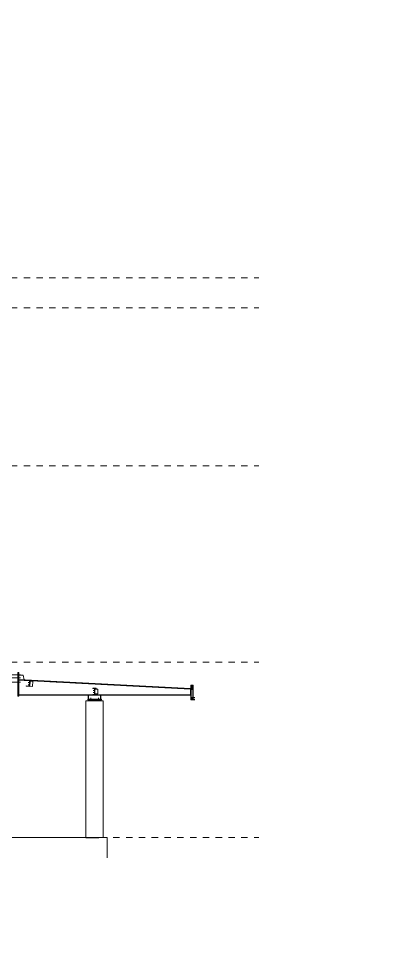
# Model space of a CAD drawing. Header units: millimetres. Extents: x 663313 to 1226001, y 1431724 to 1620898.
# Drawn here: x 663550.47 to 663558.92, y 1524729.38 to 1524750.96 of the extents above; entities that cross this region are included whole.
import ezdxf

# ---------------------------------------------------------------- set-up
doc = ezdxf.new("R2010")
doc.units = ezdxf.units.MM
for name, pattern in [('XKITLINE00', [0]), ('XKITLINE01', [4, 1, -1, 1, -1]), ('XKITLINE02', [4, 2, -2])]:
    doc.linetypes.add(name, pattern=pattern)
for name, color, linetype, lineweight in [('Bolt', 7, 'Continuous', 0), ('Part', 7, 'Continuous', 0), ('S-GRID', 7, 'Continuous', 9)]:
    doc.layers.add(name, color=color, linetype=linetype, lineweight=lineweight)
doc.layers.add('VPORT', color=7, linetype='Continuous')

# ---------------------------------------------------------------- blocks, each defined once
blk = doc.blocks.new('*A14291902')
at = {"layer": 'S-GRID', "color": 7, "linetype": 'XKITLINE01', "lineweight": 0}
blk.add_line((181.371058, 126.991804), (416.137168, 126.991804), dxfattribs=at)
blk = doc.blocks.new('*A14301903')
at = {"layer": 'Part', "color": 7, "linetype": 'XKITLINE00', "lineweight": 0}
for p, q in [((392.44634, 126.991804), (266.610929, 126.991804)), ((266.610929, 126.991804), (266.610929, 123.807465)), ((392.444242, 123.807465), (392.444242, 126.991804))]:
    blk.add_line(p, q, dxfattribs=at)
blk = doc.blocks.new('*A14331906')
at = {"layer": 'S-GRID', "color": 7, "linetype": 'XKITLINE01', "lineweight": 0}
blk.add_line((181.371058, 214.391804), (416.137168, 214.391804), dxfattribs=at)
blk = doc.blocks.new('*A14341907')
at = {"layer": 'S-GRID', "color": 7, "linetype": 'XKITLINE01', "lineweight": 0}
blk.add_line((181.371058, 209.725138), (416.137168, 209.725138), dxfattribs=at)
blk = doc.blocks.new('*A14351908')
at = {"layer": 'S-GRID', "color": 7, "linetype": 'XKITLINE01', "lineweight": 0}
blk.add_line((181.371058, 185.058471), (416.137168, 185.058471), dxfattribs=at)
blk = doc.blocks.new('*A14371910')
at = {"layer": 'S-GRID', "color": 7, "linetype": 'XKITLINE01', "lineweight": 0}
blk.add_line((181.371058, 154.391804), (416.137168, 154.391804), dxfattribs=at)
blk = doc.blocks.new('*A19942467')
at = {"layer": 'Part', "color": 7, "linetype": 'XKITLINE00', "lineweight": 0}
for p, q in [((405.839579, 150.758471), (405.504604, 150.758471)), ((405.504604, 150.758471), (405.504604, 150.425138)), ((405.504604, 150.425138), (405.839579, 150.425138)), ((405.816604, 150.446471), (405.525937, 150.737138)), ((405.525937, 150.446471), (405.816604, 150.737138)), ((405.525937, 150.446471), (405.525937, 150.737138)), ((405.525937, 150.737138), (405.816604, 150.737138)), ((405.816604, 150.446471), (405.525937, 150.446471)), ((405.816604, 150.737138), (405.816604, 150.446471)), ((405.837937, 150.425138), (405.837937, 150.758471))]:
    blk.add_line(p, q, dxfattribs=at)
at = {"layer": 'Part', "color": 7, "linetype": 'XKITLINE02', "lineweight": 0}
for p, q in [((405.504604, 150.758471), (405.506246, 150.758471)), ((405.525937, 150.737138), (405.527579, 150.737138)), ((405.525937, 150.446471), (405.527579, 150.446471)), ((405.527579, 150.737138), (405.818246, 150.446471)), ((405.527579, 150.446471), (405.818246, 150.737138)), ((405.816604, 150.737138), (405.818246, 150.737138)), ((405.816604, 150.446471), (405.818246, 150.446471))]:
    blk.add_line(p, q, dxfattribs=at)
blk = doc.blocks.new('*A19952468')
at = {"layer": 'Part', "color": 7, "linetype": 'XKITLINE00', "lineweight": 0}
for p, q in [((406.137168, 148.825138), (405.504604, 148.825138)), ((405.504604, 148.491804), (405.504604, 148.825138)), ((405.504604, 148.491804), (406.137168, 148.491804))]:
    blk.add_line(p, q, dxfattribs=at)
at = {"layer": 'Part', "color": 7, "linetype": 'XKITLINE02', "lineweight": 0}
for p, q in [((405.504848, 148.491804), (405.504604, 148.491804)), ((406.137168, 148.803804), (405.50462, 148.803804)), ((405.50462, 148.513138), (405.50462, 148.803804)), ((406.137168, 148.513138), (405.50462, 148.513138)), ((405.504832, 148.513138), (405.504832, 148.803804)), ((405.504848, 148.825138), (405.504848, 148.491804))]:
    blk.add_line(p, q, dxfattribs=at)
blk = doc.blocks.new('*A19962469')
at = {"layer": 'Part', "color": 7, "linetype": 'XKITLINE02', "lineweight": 0}
for p, q in [((405.504848, 148.825138), (405.506246, 148.825138)), ((405.839579, 148.825138), (405.504848, 148.825138)), ((405.504848, 148.825138), (405.504848, 148.491804)), ((405.504848, 148.491804), (405.839579, 148.491804)), ((405.816848, 148.513138), (405.526181, 148.803804)), ((405.526181, 148.513138), (405.816848, 148.803804)), ((405.526181, 148.803804), (405.527579, 148.803804)), ((405.526181, 148.513138), (405.526181, 148.803804)), ((405.526181, 148.803804), (405.816848, 148.803804)), ((405.526181, 148.513138), (405.527579, 148.513138)), ((405.816848, 148.513138), (405.526181, 148.513138)), ((405.527579, 148.803804), (405.818246, 148.513138)), ((405.527579, 148.513138), (405.818246, 148.803804)), ((405.816848, 148.803804), (405.818246, 148.803804)), ((405.816848, 148.803804), (405.816848, 148.513138)), ((405.816848, 148.513138), (405.818246, 148.513138)), ((405.838181, 148.825138), (405.838181, 148.491804))]:
    blk.add_line(p, q, dxfattribs=at)
blk = doc.blocks.new('*A19972470')
at = {"layer": 'Part', "color": 7, "linetype": 'XKITLINE02', "lineweight": 0}
for p, q in [((405.504848, 150.425138), (405.506246, 150.425138)), ((405.837937, 150.425138), (405.504848, 150.425138)), ((405.504848, 150.425138), (405.504848, 150.091804)), ((405.837937, 150.091804), (405.504848, 150.091804)), ((405.816848, 150.113138), (405.526181, 150.403804)), ((405.526181, 150.113138), (405.816848, 150.403804)), ((405.526181, 150.403804), (405.527579, 150.403804)), ((405.526181, 150.113138), (405.526181, 150.403804)), ((405.526181, 150.403804), (405.816848, 150.403804)), ((405.526181, 150.113138), (405.527579, 150.113138)), ((405.816848, 150.113138), (405.526181, 150.113138)), ((405.527579, 150.403804), (405.818246, 150.113138)), ((405.527579, 150.113138), (405.818246, 150.403804)), ((405.816848, 150.403804), (405.818246, 150.403804)), ((405.816848, 150.403804), (405.816848, 150.113138)), ((405.816848, 150.113138), (405.818246, 150.113138))]:
    blk.add_line(p, q, dxfattribs=at)
at = {"layer": 'Part', "color": 7, "linetype": 'XKITLINE00', "lineweight": 0}
for p, q in [((405.838181, 150.425138), (405.837937, 150.425138)), ((405.838181, 150.091804), (405.837937, 150.091804)), ((405.838181, 150.091804), (405.838181, 150.425138)), ((405.838181, 150.425138), (405.839579, 150.425138)), ((405.838181, 150.091804), (405.839579, 150.091804))]:
    blk.add_line(p, q, dxfattribs=at)
blk = doc.blocks.new('*A19982471')
at = {"layer": 'Part', "color": 7, "linetype": 'XKITLINE00', "lineweight": 0}
for p, q in [((405.838181, 150.425138), (405.504604, 150.425138)), ((405.504604, 150.425138), (405.504604, 148.825138)), ((405.837937, 150.425138), (405.837937, 148.825138)), ((405.838181, 148.825138), (405.838181, 150.425138)), ((405.837937, 148.825138), (405.504604, 148.825138))]:
    blk.add_line(p, q, dxfattribs=at)
at = {"layer": 'Part', "color": 7, "linetype": 'XKITLINE02', "lineweight": 0}
for p, q in [((405.504848, 148.825138), (405.504848, 150.425138)), ((405.525953, 148.825138), (405.525953, 150.425138)), ((405.526165, 148.825138), (405.526165, 150.425138)), ((405.816619, 150.425138), (405.816619, 148.825138)), ((405.816832, 148.825138), (405.816832, 150.425138)), ((405.837937, 148.825138), (405.838181, 148.825138)), ((405.838181, 148.825138), (405.837937, 148.825138))]:
    blk.add_line(p, q, dxfattribs=at)
blk = doc.blocks.new('*A19992472')
at = {"layer": 'Part', "color": 7, "linetype": 'XKITLINE00', "lineweight": 0}
for p, q in [((405.438879, 149.19182), (405.438879, 150.258487)), ((405.504604, 150.258487), (405.438879, 150.258487)), ((405.504604, 149.19182), (405.438879, 149.19182))]:
    blk.add_line(p, q, dxfattribs=at)
at = {"layer": 'Part', "color": 7, "linetype": 'XKITLINE02', "lineweight": 0}
for p, q in [((405.438879, 150.258487), (405.439643, 150.258487)), ((405.505546, 150.258487), (405.504604, 150.258487)), ((405.505546, 150.258487), (405.505546, 149.19182)), ((405.505546, 150.258487), (405.50631, 150.258487)), ((405.438879, 149.19182), (405.439643, 149.19182)), ((405.505546, 149.19182), (405.504604, 149.19182)), ((405.505546, 149.19182), (405.50631, 149.19182))]:
    blk.add_line(p, q, dxfattribs=at)
blk = doc.blocks.new('*A20002473')
at = {"layer": 'Part', "color": 7, "linetype": 'XKITLINE02', "lineweight": 0}
for p, q in [((390.19007, 150.29182), (390.190239, 150.29182)), ((390.69007, 150.29182), (390.19007, 150.29182)), ((390.19007, 150.29182), (390.19007, 150.245153)), ((390.19007, 150.245153), (390.190239, 150.245153)), ((390.19007, 150.245153), (390.423404, 150.245153)), ((390.423404, 150.245153), (390.423573, 150.245153)), ((390.423404, 150.245153), (390.423404, 149.338487)), ((390.456737, 150.245153), (390.456906, 150.245153)), ((390.456737, 149.338487), (390.456737, 150.245153)), ((390.456737, 150.245153), (390.69007, 150.245153)), ((390.69007, 150.29182), (390.690239, 150.29182)), ((390.69007, 150.245153), (390.69007, 150.29182)), ((390.69007, 150.245153), (390.690239, 150.245153)), ((390.19007, 149.338487), (390.190239, 149.338487)), ((390.423404, 149.338487), (390.19007, 149.338487)), ((390.19007, 149.338487), (390.19007, 149.29182)), ((390.19007, 149.29182), (390.190239, 149.29182)), ((390.19007, 149.29182), (390.69007, 149.29182)), ((390.423404, 149.338487), (390.423573, 149.338487)), ((390.456737, 149.338487), (390.456906, 149.338487)), ((390.69007, 149.338487), (390.456737, 149.338487)), ((390.69007, 149.338487), (390.690239, 149.338487)), ((390.69007, 149.29182), (390.69007, 149.338487)), ((390.69007, 149.29182), (390.690239, 149.29182))]:
    blk.add_line(p, q, dxfattribs=at)
blk = doc.blocks.new('*A20012474')
at = {"layer": 'Part', "color": 7, "linetype": 'XKITLINE00', "lineweight": 0}
for p, q in [((390.956571, 150.158487), (390.456249, 150.158487)), ((390.456249, 150.158487), (390.456249, 149.425153)), ((390.516249, 149.425153), (390.516249, 150.158487)), ((390.516571, 149.425153), (390.516571, 150.158487)), ((390.956615, 150.158487), (390.956571, 150.158487)), ((390.956571, 150.158487), (390.956571, 149.425153)), ((390.956571, 149.425153), (390.456249, 149.425153)), ((390.956615, 149.425153), (390.956571, 149.425153))]:
    blk.add_line(p, q, dxfattribs=at)
at = {"layer": 'Part', "color": 7, "linetype": 'XKITLINE02', "lineweight": 0}
for p, q in [((390.456615, 149.425153), (390.456615, 150.158487)), ((390.956615, 149.425153), (390.956615, 150.158487))]:
    blk.add_line(p, q, dxfattribs=at)
blk = doc.blocks.new('*A20022475')
at = {"layer": 'Part', "color": 7, "linetype": 'XKITLINE02', "lineweight": 0}
for p, q in [((390.456664, 150.158487), (390.456906, 150.158487)), ((390.456664, 149.425153), (390.456664, 150.158487)), ((390.456664, 150.158487), (390.956708, 150.158487)), ((390.516708, 150.158487), (390.516708, 149.425153)), ((390.956664, 149.425153), (390.956664, 150.158487)), ((390.956708, 150.158487), (390.956708, 149.425153)), ((390.956708, 149.425153), (390.456664, 149.425153)), ((390.516708, 149.425153), (390.516906, 149.425153))]:
    blk.add_line(p, q, dxfattribs=at)
blk = doc.blocks.new('*A20032476')
at = {"layer": 'Bolt', "color": 7, "linetype": 'XKITLINE02', "lineweight": 0}
for p, q in [((390.569683, 149.958487), (390.250217, 149.958487)), ((390.456847, 150.008487), (390.423513, 150.008487)), ((390.456847, 149.675153), (390.423513, 149.675153)), ((390.45692, 149.908487), (390.423587, 149.908487)), ((390.516847, 150.008487), (390.456847, 150.008487)), ((390.516847, 149.675153), (390.456847, 149.675153)), ((390.51692, 149.908487), (390.45692, 149.908487)), ((390.569683, 149.625153), (390.250217, 149.625153)), ((390.45692, 149.575153), (390.423587, 149.575153)), ((390.51692, 149.575153), (390.45692, 149.575153))]:
    blk.add_line(p, q, dxfattribs=at)
blk = doc.blocks.new('*A20042477')
at = {"layer": 'Bolt'}
for points in [[(389.78, 148.51), (389.78, 148.59), (389.91, 148.59), (389.91, 148.51)], [(389.78, 148.51), (389.78, 148.59), (389.91, 148.59), (389.91, 148.51)], [(390.98, 148.51), (390.98, 148.59), (391.11, 148.59), (391.11, 148.51)], [(390.98, 148.51), (390.98, 148.59), (391.11, 148.59), (391.11, 148.51)]]:
    blk.add_hatch(color=7, dxfattribs=at).paths.add_polyline_path(points, flags=17)
at = {"layer": 'Bolt', "color": 7, "linetype": 'XKITLINE00', "lineweight": 0}
for p, q in [((389.78, 148.51), (389.78, 148.59)), ((389.78, 148.51), (389.78, 148.59)), ((389.85, 148.44), (389.85, 148.78)), ((389.85, 148.44), (389.85, 148.78)), ((389.91, 148.51), (389.91, 148.59)), ((389.91, 148.51), (389.91, 148.59)), ((390.98, 148.51), (390.98, 148.59)), ((390.98, 148.51), (390.98, 148.59)), ((391.05, 148.44), (391.05, 148.78)), ((391.05, 148.44), (391.05, 148.78)), ((391.11, 148.51), (391.11, 148.59)), ((391.11, 148.51), (391.11, 148.59))]:
    blk.add_line(p, q, dxfattribs=at)
blk = doc.blocks.new('*A20052478')
at = {"layer": 'Bolt'}
for points in [[(389.96, 148.59), (389.96, 148.51), (389.87, 148.51), (389.87, 148.59)], [(391.03, 148.59), (391.03, 148.51), (390.93, 148.51), (390.93, 148.59)]]:
    blk.add_hatch(color=7, dxfattribs=at).paths.add_polyline_path(points, flags=17)
at = {"layer": 'Bolt', "color": 7, "linetype": 'XKITLINE00', "lineweight": 0}
for p, q in [((389.87, 148.59), (389.87, 148.51)), ((389.91, 148.59), (389.91, 148.51)), ((389.96, 148.59), (389.96, 148.51)), ((390.93, 148.59), (390.93, 148.51)), ((390.98, 148.59), (390.98, 148.51)), ((391.03, 148.59), (391.03, 148.51))]:
    blk.add_line(p, q, dxfattribs=at)
blk = doc.blocks.new('*A20062479')
at = {"layer": 'Part', "color": 7, "linetype": 'XKITLINE00', "lineweight": 0}
for p, q in [((391.779617, 148.325138), (389.112072, 148.325138)), ((389.112072, 148.325138), (389.112072, 126.991804)), ((391.778738, 148.325138), (391.778738, 126.991804))]:
    blk.add_line(p, q, dxfattribs=at)
at = {"layer": 'Part', "color": 7, "linetype": 'XKITLINE02', "lineweight": 0}
for p, q in [((389.112072, 126.991804), (389.112072, 126.928721)), ((389.112072, 126.928721), (391.779617, 126.928721)), ((391.778738, 126.991804), (391.778738, 126.928721))]:
    blk.add_line(p, q, dxfattribs=at)
blk = doc.blocks.new('*A20072480')
at = {"layer": 'Part', "color": 7, "linetype": 'XKITLINE00', "lineweight": 0}
for p, q in [((389.378861, 148.591804), (389.378861, 148.511804)), ((389.378861, 148.591804), (391.51295, 148.591804)), ((389.378861, 148.511804), (391.51295, 148.511804)), ((391.512194, 148.511804), (391.512194, 148.591804))]:
    blk.add_line(p, q, dxfattribs=at)
blk = doc.blocks.new('*A20082481')
at = {"layer": 'Part', "color": 7, "linetype": 'XKITLINE00', "lineweight": 0}
for p, q in [((391.446888, 149.191604), (389.446254, 149.191604)), ((389.446254, 148.591804), (389.446254, 149.191604)), ((389.506254, 148.591804), (389.506254, 149.191604)), ((389.506605, 148.591804), (389.506605, 149.191604)), ((391.386253, 148.591804), (391.386253, 149.191604)), ((391.446253, 148.591804), (391.446253, 149.191604))]:
    blk.add_line(p, q, dxfattribs=at)
at = {"layer": 'Part', "color": 7, "linetype": 'XKITLINE02', "lineweight": 0}
for p, q in [((389.446254, 148.591604), (389.446254, 148.591804)), ((391.446253, 148.591604), (389.446254, 148.591604)), ((389.506254, 148.591604), (389.506254, 148.591804)), ((389.506605, 148.591604), (389.506605, 148.591804)), ((389.506634, 148.591604), (389.506634, 149.191604)), ((391.386633, 149.191604), (391.386253, 149.191604)), ((391.386253, 149.191604), (391.386604, 149.191604)), ((391.386604, 149.191604), (391.386253, 149.191604)), ((391.386253, 148.591604), (391.386253, 148.591804)), ((391.386604, 148.591604), (391.386604, 149.191604)), ((391.386633, 148.591604), (391.386633, 149.191604)), ((391.446253, 148.591604), (391.446253, 148.591804)), ((391.446888, 148.591604), (391.446253, 148.591604))]:
    blk.add_line(p, q, dxfattribs=at)
blk = doc.blocks.new('*A20092482')
at = {"layer": 'Part', "color": 7, "linetype": 'XKITLINE00', "lineweight": 0}
for p, q in [((405.438879, 150.258487), (378.619297, 151.664042)), ((378.619297, 151.664042), (378.619297, 151.563904)), ((405.433646, 150.158624), (378.619297, 151.563904)), ((405.438879, 150.258487), (405.433646, 150.158624)), ((405.433646, 150.158624), (405.434109, 150.158624))]:
    blk.add_line(p, q, dxfattribs=at)
at = {"layer": 'Part', "color": 7, "linetype": 'XKITLINE02', "lineweight": 0}
for p, q in [((378.619297, 151.664042), (378.620047, 151.664042)), ((378.619297, 151.563904), (378.620047, 151.563904)), ((405.434109, 150.158624), (405.43441, 150.158624)), ((405.439643, 150.258487), (405.438879, 150.258487))]:
    blk.add_line(p, q, dxfattribs=at)
blk = doc.blocks.new('*A20102483')
at = {"layer": 'Part', "color": 7, "linetype": 'XKITLINE00', "lineweight": 0}
for p, q in [((378.619297, 149.19182), (378.619297, 149.258487)), ((378.619297, 149.258487), (405.438879, 149.258487)), ((378.619297, 149.19182), (405.438879, 149.19182)), ((405.438879, 149.258487), (405.438879, 149.19182))]:
    blk.add_line(p, q, dxfattribs=at)
at = {"layer": 'Part', "color": 7, "linetype": 'XKITLINE02', "lineweight": 0}
for p, q in [((405.439643, 149.258487), (405.438879, 149.258487)), ((405.438879, 149.19182), (405.439643, 149.19182))]:
    blk.add_line(p, q, dxfattribs=at)
blk = doc.blocks.new('*A20112484')
at = {"layer": 'Part', "color": 7, "linetype": 'XKITLINE00', "lineweight": 0}
for p, q in [((378.61976, 151.563904), (378.61976, 149.258487)), ((405.438879, 150.158378), (405.433647, 150.158652))]:
    blk.add_line(p, q, dxfattribs=at)
at = {"layer": 'Part', "color": 7, "linetype": 'XKITLINE02', "lineweight": 0}
for p, q in [((378.619809, 151.563904), (378.61976, 151.563904)), ((405.433647, 150.158652), (378.61976, 151.563904)), ((378.619809, 149.258487), (378.619809, 151.563904)), ((378.619809, 151.563904), (405.439391, 150.158353)), ((405.438879, 150.158378), (405.439343, 150.158353)), ((405.439391, 150.158353), (405.439343, 150.158353)), ((405.439343, 150.158353), (405.439343, 149.258487)), ((405.439391, 150.158353), (405.439391, 149.258487)), ((405.439391, 149.258487), (378.61976, 149.258487))]:
    blk.add_line(p, q, dxfattribs=at)
blk = doc.blocks.new('*A20122485')
at = {"layer": 'Part', "color": 7, "linetype": 'XKITLINE00', "lineweight": 0}
for p, q in [((379.286424, 152.330549), (378.619757, 152.330549)), ((378.619757, 151.664018), (378.619757, 152.330549)), ((379.286482, 152.330549), (379.286424, 152.330549)), ((379.437203, 151.621177), (379.286424, 152.330549))]:
    blk.add_line(p, q, dxfattribs=at)
at = {"layer": 'Part', "color": 7, "linetype": 'XKITLINE02', "lineweight": 0}
for p, q in [((378.619757, 151.663882), (378.619757, 151.664018)), ((378.619816, 151.663882), (378.619757, 151.663882)), ((378.619757, 151.663882), (379.437232, 151.62104)), ((378.619816, 151.663882), (378.619816, 152.330549)), ((379.437291, 151.62104), (378.619816, 151.663882)), ((379.286482, 152.330549), (379.437291, 151.62104)), ((379.286482, 152.330549), (379.286482, 152.330549)), ((379.437232, 151.62104), (379.437203, 151.621177)), ((379.437291, 151.62104), (379.437232, 151.62104))]:
    blk.add_line(p, q, dxfattribs=at)
blk = doc.blocks.new('*A20132486')
at = {"layer": 'Bolt'}
for points in [[(377.16, 152.33), (377.12, 152.33), (377.12, 152.46), (377.16, 152.46)], [(377.16, 151.87), (377.12, 151.87), (377.12, 151.99), (377.16, 151.99)], [(377.16, 151.2), (377.12, 151.2), (377.12, 151.33), (377.16, 151.33)], [(378.62, 152.33), (378.45, 152.33), (378.45, 152.46), (378.62, 152.46)], [(378.62, 151.87), (378.45, 151.87), (378.45, 151.99), (378.62, 151.99)], [(378.62, 151.2), (378.45, 151.2), (378.45, 151.33), (378.62, 151.33)]]:
    blk.add_hatch(color=7, dxfattribs=at).paths.add_polyline_path(points, flags=17)
at = {"layer": 'Bolt', "color": 7, "linetype": 'XKITLINE00', "lineweight": 0}
for p, q in [((377.05, 152.4), (378.85, 152.4)), ((377.05, 151.93), (378.85, 151.93)), ((377.05, 151.26), (378.85, 151.26)), ((377.12, 152.46), (377.16, 152.46)), ((377.12, 152.33), (377.16, 152.33)), ((377.12, 151.99), (377.16, 151.99)), ((377.12, 151.87), (377.16, 151.87)), ((377.12, 151.33), (377.16, 151.33)), ((377.12, 151.2), (377.16, 151.2)), ((378.45, 152.46), (378.62, 152.46)), ((378.45, 152.33), (378.62, 152.33)), ((378.45, 151.99), (378.62, 151.99)), ((378.45, 151.87), (378.62, 151.87)), ((378.45, 151.33), (378.62, 151.33)), ((378.45, 151.2), (378.62, 151.2))]:
    blk.add_line(p, q, dxfattribs=at)
blk = doc.blocks.new('*A20142487')
at = {"layer": 'Part', "color": 7, "linetype": 'XKITLINE02', "lineweight": 0}
for p, q in [((380.225404, 150.645198), (380.265529, 151.410814)), ((380.265189, 150.576355), (380.308802, 151.408546)), ((380.308802, 151.408546), (380.265529, 151.410814)), ((380.265529, 151.410814), (380.265692, 151.410814)), ((380.308802, 151.408546), (380.308966, 151.408546)), ((379.769364, 150.669098), (379.765875, 150.602523)), ((379.765875, 150.602523), (380.265189, 150.576355)), ((379.765875, 150.602523), (379.766038, 150.602523)), ((380.225404, 150.645198), (379.769364, 150.669098)), ((379.769364, 150.669098), (379.769527, 150.669098)), ((380.225568, 150.645198), (380.225404, 150.645198)), ((380.265189, 150.576355), (380.265353, 150.576355))]:
    blk.add_line(p, q, dxfattribs=at)
blk = doc.blocks.new('*A20152488')
at = {"layer": 'Part', "color": 7, "linetype": 'XKITLINE00', "lineweight": 0}
for p, q in [((380.308303, 151.408458), (380.266435, 150.609555)), ((380.308303, 151.408458), (380.368221, 151.405318)), ((380.368221, 151.405318), (380.326353, 150.606415)), ((380.368543, 151.405318), (380.326674, 150.606415)), ((380.368221, 151.405318), (380.368543, 151.405318)), ((380.368543, 151.405318), (380.80794, 151.38229)), ((380.80794, 151.38229), (380.766071, 150.583387)), ((380.80794, 151.38229), (380.807984, 151.38229)), ((380.326353, 150.606415), (380.266435, 150.609555)), ((380.326674, 150.606415), (380.326353, 150.606415)), ((380.766071, 150.583387), (380.326674, 150.606415)), ((380.766115, 150.583387), (380.766071, 150.583387))]:
    blk.add_line(p, q, dxfattribs=at)
at = {"layer": 'Part', "color": 7, "linetype": 'XKITLINE02', "lineweight": 0}
for p, q in [((380.308669, 151.408458), (380.266801, 150.609555)), ((380.308669, 151.408458), (380.308303, 151.408458)), ((380.807984, 151.38229), (380.308669, 151.408458)), ((380.807984, 151.38229), (380.766115, 150.583387)), ((380.266435, 150.609555), (380.266801, 150.609555)), ((380.266801, 150.609555), (380.766115, 150.583387))]:
    blk.add_line(p, q, dxfattribs=at)
blk = doc.blocks.new('*A20162489')
at = {"layer": 'Part', "color": 7, "linetype": 'XKITLINE00', "lineweight": 0}
for p, q in [((378.620047, 152.730582), (378.452462, 152.730582)), ((378.452462, 152.730582), (378.452462, 149.063915)), ((378.619128, 149.063915), (378.619128, 152.730582)), ((378.620047, 149.063915), (378.452462, 149.063915))]:
    blk.add_line(p, q, dxfattribs=at)
blk = doc.blocks.new('*A20172490')
at = {"layer": 'Part', "color": 7, "linetype": 'XKITLINE02', "lineweight": 0}
for p, q in [((380.266849, 150.609555), (380.308718, 151.408458)), ((380.308718, 151.408458), (380.808033, 151.38229)), ((380.308718, 151.408458), (380.308955, 151.408458)), ((380.326811, 150.606415), (380.36868, 151.405318)), ((380.808076, 151.38229), (380.36868, 151.405318)), ((380.36868, 151.405318), (380.368872, 151.405318)), ((380.766164, 150.583387), (380.808033, 151.38229)), ((380.766208, 150.583387), (380.808076, 151.38229)), ((380.808033, 151.38229), (380.808076, 151.38229)), ((380.766164, 150.583387), (380.266849, 150.609555)), ((380.266849, 150.609555), (380.267086, 150.609555)), ((380.327004, 150.606415), (380.326811, 150.606415)), ((380.326811, 150.606415), (380.766208, 150.583387)), ((380.766208, 150.583387), (380.766164, 150.583387))]:
    blk.add_line(p, q, dxfattribs=at)
blk = doc.blocks.new('*A20192492')
at = {"layer": 'Bolt', "color": 7, "linetype": 'XKITLINE02', "lineweight": 0}
for p, q in [((380.409257, 151.169587), (380.090222, 151.186195)), ((380.29398, 151.125518), (380.250706, 151.127771)), ((380.299252, 151.225383), (380.255977, 151.227636)), ((380.353892, 151.122399), (380.293974, 151.125518)), ((380.359164, 151.222264), (380.299246, 151.225383)), ((380.391928, 150.836704), (380.072893, 150.853312)), ((380.276651, 150.792636), (380.233376, 150.794888)), ((380.281923, 150.8925), (380.238648, 150.894753)), ((380.336563, 150.789517), (380.276645, 150.792636)), ((380.341835, 150.889381), (380.281916, 150.892501))]:
    blk.add_line(p, q, dxfattribs=at)

msp = doc.modelspace()

# ---------------------------------------------------------------- hatches: boundary and pattern name
at = {"layer": 'VPORT'}
h = msp.add_hatch(dxfattribs=at)
h.set_pattern_fill('ANGLE')
h.set_pattern_definition([(235.288, (663627.358, 1524790.5456), (5.74185, -3.9776), [5.08, -1.905]), (325.288, (663627.358, 1524790.5456), (3.9776, 5.74185), [5.08, -1.905])])
h.paths.add_polyline_path([(663617.8537, 1524792.0691), (663619.0867, 1524791.215), (663617.3783, 1524788.7489), (663616.1453, 1524789.603)])
edge = h.paths.add_edge_path(flags=16)
edge.add_line((663617.5126, 1524790.4806), (663617.7194, 1524790.3374))
edge = h.paths.add_edge_path(flags=16)
edge.add_line((663617.5444, 1524790.3056), (663617.6876, 1524790.5124))
h.paths.add_polyline_path([(663612.4437, 1524784.2591), (663613.6767, 1524783.405), (663611.9683, 1524780.9389), (663610.7353, 1524781.793)])
edge = h.paths.add_edge_path(flags=16)
edge.add_line((663612.1026, 1524782.6706), (663612.3094, 1524782.5274))
edge = h.paths.add_edge_path(flags=16)
edge.add_line((663612.1344, 1524782.4956), (663612.2776, 1524782.7024))
h.paths.add_polyline_path([(663604.7567, 1524773.1621), (663605.9897, 1524772.308), (663604.2813, 1524769.8419), (663603.0483, 1524770.696)])
edge = h.paths.add_edge_path(flags=16)
edge.add_line((663604.4156, 1524771.5736), (663604.6224, 1524771.4304))
edge = h.paths.add_edge_path(flags=16)
edge.add_line((663604.4474, 1524771.3986), (663604.5906, 1524771.6054))
h.paths.add_polyline_path([(663599.8027, 1524766.0101), (663601.0357, 1524765.156), (663599.3273, 1524762.6899), (663598.0943, 1524763.544)])
edge = h.paths.add_edge_path(flags=16)
edge.add_line((663599.4616, 1524764.4216), (663599.6684, 1524764.2784))
edge = h.paths.add_edge_path(flags=16)
edge.add_line((663599.4934, 1524764.2466), (663599.6366, 1524764.4534))
h.paths.add_polyline_path([(663592.6837, 1524755.7351), (663593.9167, 1524754.881), (663592.2083, 1524752.4149), (663590.9753, 1524753.269)])
edge = h.paths.add_edge_path(flags=16)
edge.add_line((663592.3426, 1524754.1466), (663592.5494, 1524754.0034))
edge = h.paths.add_edge_path(flags=16)
edge.add_line((663592.3744, 1524753.9716), (663592.5176, 1524754.1784))
h.paths.add_polyline_path([(663585.2817, 1524745.0491), (663586.5147, 1524744.195), (663584.8063, 1524741.7289), (663583.5733, 1524742.583)])
edge = h.paths.add_edge_path(flags=16)
edge.add_line((663584.9406, 1524743.4606), (663585.1474, 1524743.3174))
edge = h.paths.add_edge_path(flags=16)
edge.add_line((663584.9724, 1524743.2856), (663585.1156, 1524743.4924))
h.paths.add_polyline_path([(663578.7897, 1524735.6781), (663580.0227, 1524734.824), (663578.3143, 1524732.3579), (663577.0813, 1524733.212)])
edge = h.paths.add_edge_path(flags=16)
edge.add_line((663578.4486, 1524734.0896), (663578.6554, 1524733.9464))
edge = h.paths.add_edge_path(flags=16)
edge.add_line((663578.4804, 1524733.9146), (663578.6236, 1524734.1214))
h.paths.add_polyline_path([(663572.2977, 1524726.3071), (663573.5307, 1524725.453), (663571.8223, 1524722.9869), (663570.5893, 1524723.841)])
edge = h.paths.add_edge_path(flags=16)
edge.add_line((663571.9566, 1524724.7186), (663572.1634, 1524724.5754))
edge = h.paths.add_edge_path(flags=16)
edge.add_line((663571.9884, 1524724.5436), (663572.1316, 1524724.7504))
h.paths.add_polyline_path([(663565.8057, 1524716.9351), (663567.0387, 1524716.081), (663565.3303, 1524713.6149), (663564.0973, 1524714.469)])
edge = h.paths.add_edge_path(flags=16)
edge.add_line((663565.4646, 1524715.3466), (663565.6714, 1524715.2034))
edge = h.paths.add_edge_path(flags=16)
edge.add_line((663565.4964, 1524715.1716), (663565.6396, 1524715.3784))
h.paths.add_polyline_path([(663559.3147, 1524707.5641), (663560.5477, 1524706.71), (663558.8393, 1524704.2439), (663557.6063, 1524705.098)])
edge = h.paths.add_edge_path(flags=16)
edge.add_line((663558.9736, 1524705.9756), (663559.1804, 1524705.8324))
edge = h.paths.add_edge_path(flags=16)
edge.add_line((663559.0054, 1524705.8006), (663559.1486, 1524706.0074))
h.paths.add_polyline_path([(663552.8227, 1524698.1931), (663554.0557, 1524697.339), (663552.3473, 1524694.8729), (663551.1143, 1524695.727)])
edge = h.paths.add_edge_path(flags=16)
edge.add_line((663552.4816, 1524696.6046), (663552.6884, 1524696.4614))
edge = h.paths.add_edge_path(flags=16)
edge.add_line((663552.5134, 1524696.4296), (663552.6566, 1524696.6364))
h.paths.add_polyline_path([(663546.3307, 1524688.8221), (663547.5637, 1524687.968), (663545.8553, 1524685.5019), (663544.6223, 1524686.356)])
edge = h.paths.add_edge_path(flags=16)
edge.add_line((663545.9896, 1524687.2336), (663546.1964, 1524687.0904))
edge = h.paths.add_edge_path(flags=16)
edge.add_line((663546.0214, 1524687.0586), (663546.1646, 1524687.2654))
h.paths.add_polyline_path([(663539.8387, 1524679.4511), (663541.0717, 1524678.597), (663539.3633, 1524676.1309), (663538.1303, 1524676.985)])
edge = h.paths.add_edge_path(flags=16)
edge.add_line((663539.4976, 1524677.8626), (663539.7044, 1524677.7194))
edge = h.paths.add_edge_path(flags=16)
edge.add_line((663539.5294, 1524677.6876), (663539.6726, 1524677.8944))
h.paths.add_polyline_path([(663533.3477, 1524670.0801), (663534.5807, 1524669.226), (663532.8723, 1524666.7599), (663531.6393, 1524667.614)])
edge = h.paths.add_edge_path(flags=16)
edge.add_line((663533.0066, 1524668.4916), (663533.2134, 1524668.3484))
edge = h.paths.add_edge_path(flags=16)
edge.add_line((663533.0384, 1524668.3166), (663533.1816, 1524668.5234))
h.paths.add_polyline_path([(663526.8557, 1524660.7091), (663528.0887, 1524659.855), (663526.3803, 1524657.3889), (663525.1473, 1524658.243)])
edge = h.paths.add_edge_path(flags=16)
edge.add_line((663526.5146, 1524659.1206), (663526.7214, 1524658.9774))
edge = h.paths.add_edge_path(flags=16)
edge.add_line((663526.5464, 1524658.9456), (663526.6896, 1524659.1524))
h.paths.add_polyline_path([(663520.3637, 1524651.3381), (663521.5967, 1524650.484), (663519.8883, 1524648.0179), (663518.6553, 1524648.872)])
edge = h.paths.add_edge_path(flags=16)
edge.add_line((663520.0226, 1524649.7496), (663520.2294, 1524649.6064))
edge = h.paths.add_edge_path(flags=16)
edge.add_line((663520.0544, 1524649.5746), (663520.1976, 1524649.7814))
h.paths.add_polyline_path([(663513.8717, 1524641.9671), (663515.1047, 1524641.113), (663513.3963, 1524638.6469), (663512.1633, 1524639.501)])
edge = h.paths.add_edge_path(flags=16)
edge.add_line((663513.5306, 1524640.3786), (663513.7374, 1524640.2354))
edge = h.paths.add_edge_path(flags=16)
edge.add_line((663513.5624, 1524640.2036), (663513.7056, 1524640.4104))
h.paths.add_polyline_path([(663507.3807, 1524632.5961), (663508.6137, 1524631.742), (663506.9053, 1524629.2759), (663505.6723, 1524630.13)])
edge = h.paths.add_edge_path(flags=16)
edge.add_line((663507.0396, 1524631.0076), (663507.2464, 1524630.8644))
edge = h.paths.add_edge_path(flags=16)
edge.add_line((663507.0714, 1524630.8326), (663507.2146, 1524631.0394))
h.paths.add_polyline_path([(663500.8887, 1524623.2251), (663502.1217, 1524622.371), (663500.4133, 1524619.9049), (663499.1803, 1524620.759)])
edge = h.paths.add_edge_path(flags=16)
edge.add_line((663500.5476, 1524621.6366), (663500.7544, 1524621.4934))
edge = h.paths.add_edge_path(flags=16)
edge.add_line((663500.5794, 1524621.4616), (663500.7226, 1524621.6684))
h.paths.add_polyline_path([(663494.3967, 1524613.8531), (663495.6297, 1524612.999), (663493.9213, 1524610.5329), (663492.6883, 1524611.387)])
edge = h.paths.add_edge_path(flags=16)
edge.add_line((663494.0556, 1524612.2646), (663494.2624, 1524612.1214))
edge = h.paths.add_edge_path(flags=16)
edge.add_line((663494.0874, 1524612.0896), (663494.2306, 1524612.2964))
h.paths.add_polyline_path([(663487.2787, 1524603.5781), (663488.5117, 1524602.724), (663486.8033, 1524600.2579), (663485.5703, 1524601.112)])
edge = h.paths.add_edge_path(flags=16)
edge.add_line((663486.9376, 1524601.9896), (663487.1444, 1524601.8464))
edge = h.paths.add_edge_path(flags=16)
edge.add_line((663486.9694, 1524601.8146), (663487.1126, 1524602.0214))
h.paths.add_polyline_path([(663481.4137, 1524595.1111), (663482.6467, 1524594.257), (663480.9383, 1524591.7909), (663479.7053, 1524592.645)])
edge = h.paths.add_edge_path(flags=16)
edge.add_line((663481.0726, 1524593.5226), (663481.2794, 1524593.3794))
edge = h.paths.add_edge_path(flags=16)
edge.add_line((663481.1044, 1524593.3476), (663481.2476, 1524593.5544))

# ---------------------------------------------------------------- block references
at = {"color": 7, "lineweight": 0, "xscale": 0.15, "yscale": 0.15, "zscale": 0.15}
for name in ['*A14331906', '*A14341907', '*A14351908', '*A14371910', '*A20132486', '*A20162489', '*A20122485', '*A20092482', '*A20112484', '*A20142487', '*A20192492', '*A20152488', '*A20172490', '*A20002473', '*A20032476', '*A20012474', '*A20022475', '*A19992472', '*A19942467', '*A19972470', '*A19982471', '*A20102483', '*A20062479', '*A20072480', '*A20082481', '*A20042477', '*A20052478', '*A19952468', '*A19962469', '*A14291902', '*A14301903']:
    msp.add_blockref(name, (663493.6892, 1524712.7193), dxfattribs=at)

doc.saveas('drawing.dxf')
